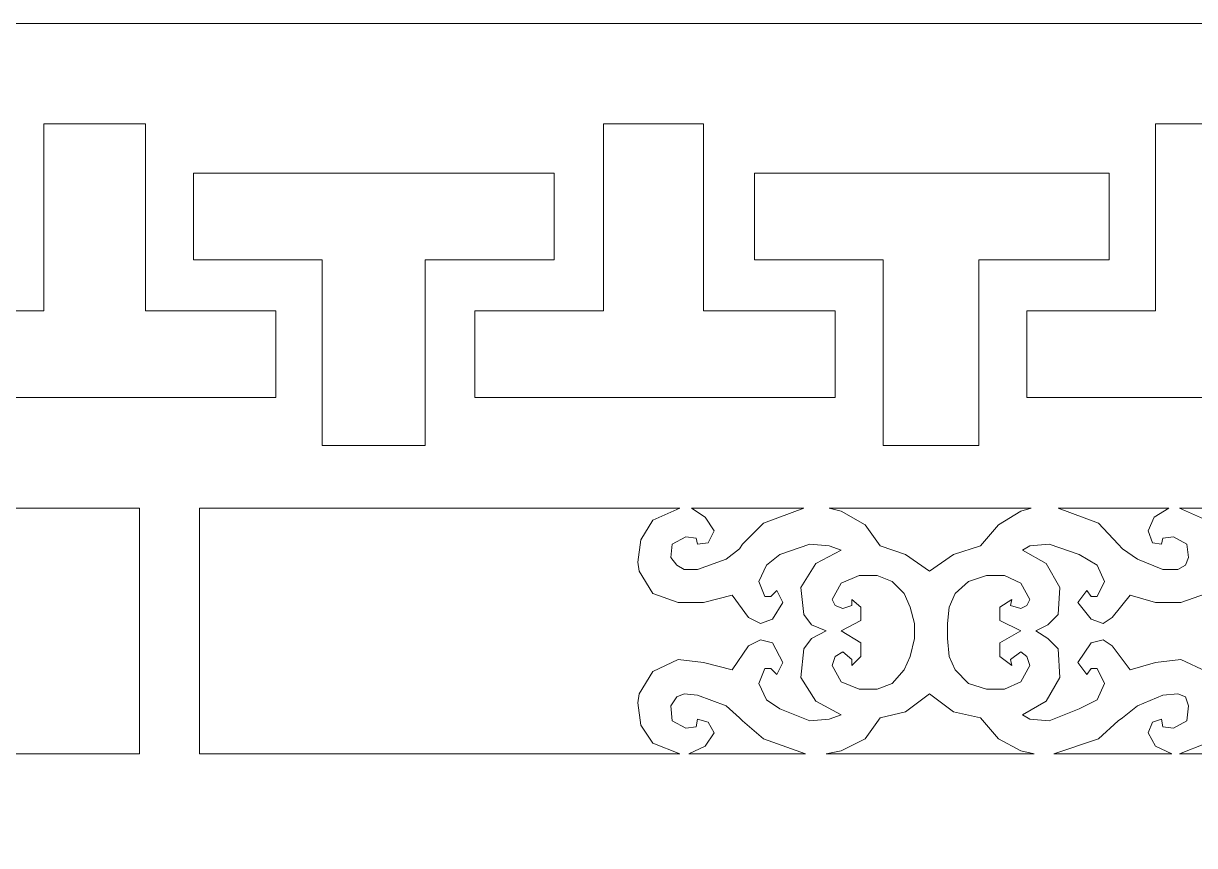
# Model space of a CAD drawing. Header units: centimetres. Extents: x -6.6 to 5.7, y -11.1 to 14.
# Drawn here: x -3.711 to 0.46, y -1.768 to 1.16 of the extents above; entities that cross this region are included whole.
import ezdxf

# ---------------------------------------------------------------- set-up
doc = ezdxf.new("R2010")
doc.units = ezdxf.units.CM
doc.header["$MEASUREMENT"] = 0

msp = doc.modelspace()

# ---------------------------------------------------------------- linework, layer by layer
at = {"color": 242, "lineweight": 9}
for points, knots in [([(-6.63835, 1.16011), (-6.63835, 1.16011), (5.6716, 1.16011), (5.6716, 1.16011), (5.6716, 1.16011), (5.6716, 1.16011), (5.6716, -11.1392), (5.6716, -11.1392), (5.6716, -11.1392), (5.6716, -11.1392), (-6.63835, -11.1392), (-6.63835, -11.1392), (-6.63835, -11.1392), (-6.63835, -11.1392), (-6.63835, 1.16011), (-6.63835, 1.16011)], [0, 0, 0, 0, 0.2, 0.2, 0.2, 0.2, 0.4, 0.4, 0.4, 0.4, 0.6, 0.6, 0.6, 0.6, 1, 1, 1, 1]), ([(-3.27577, 0.80305), (-3.27577, 0.80305), (-3.27577, 0.13695), (-3.27577, 0.13695), (-3.27577, 0.13695), (-3.27577, 0.13695), (-2.81215, 0.13695), (-2.81215, 0.13695), (-2.81215, 0.13695), (-2.81215, 0.13695), (-2.81215, -0.17216), (-2.81215, -0.17216), (-2.81215, -0.17216), (-2.81215, -0.17216), (-4.10177, -0.17216), (-4.10177, -0.17216), (-4.10177, -0.17216), (-4.10177, -0.17216), (-4.10177, 0.13695), (-4.10177, 0.13695), (-4.10177, 0.13695), (-4.10177, 0.13695), (-3.63814, 0.13695), (-3.63814, 0.13695), (-3.63814, 0.13695), (-3.63814, 0.13695), (-3.63814, 0.80305), (-3.63814, 0.80305), (-3.63814, 0.80305), (-3.63814, 0.80305), (-3.27577, 0.80305), (-3.27577, 0.80305)], [0, 0, 0, 0, 0.1111111, 0.1111111, 0.1111111, 0.1111111, 0.2222222, 0.2222222, 0.2222222, 0.2222222, 0.3333333, 0.3333333, 0.3333333, 0.3333333, 0.4444444, 0.4444444, 0.4444444, 0.4444444, 0.5555556, 0.5555556, 0.5555556, 0.5555556, 0.6666667, 0.6666667, 0.6666667, 0.6666667, 0.7777778, 0.7777778, 0.7777778, 0.7777778, 1, 1, 1, 1]), ([(-1.28803, 0.80305), (-1.28803, 0.80305), (-1.28803, 0.13695), (-1.28803, 0.13695), (-1.28803, 0.13695), (-1.28803, 0.13695), (-0.81909, 0.13695), (-0.81909, 0.13695), (-0.81909, 0.13695), (-0.81909, 0.13695), (-0.81909, -0.17216), (-0.81909, -0.17216), (-0.81909, -0.17216), (-0.81909, -0.17216), (-2.10335, -0.17216), (-2.10335, -0.17216), (-2.10335, -0.17216), (-2.10335, -0.17216), (-2.10335, 0.13695), (-2.10335, 0.13695), (-2.10335, 0.13695), (-2.10335, 0.13695), (-1.64512, 0.13695), (-1.64512, 0.13695), (-1.64512, 0.13695), (-1.64512, 0.13695), (-1.64512, 0.80305), (-1.64512, 0.80305), (-1.64512, 0.80305), (-1.64512, 0.80305), (-1.28803, 0.80305), (-1.28803, 0.80305)], [0, 0, 0, 0, 0.1111111, 0.1111111, 0.1111111, 0.1111111, 0.2222222, 0.2222222, 0.2222222, 0.2222222, 0.3333333, 0.3333333, 0.3333333, 0.3333333, 0.4444444, 0.4444444, 0.4444444, 0.4444444, 0.5555556, 0.5555556, 0.5555556, 0.5555556, 0.6666667, 0.6666667, 0.6666667, 0.6666667, 0.7777778, 0.7777778, 0.7777778, 0.7777778, 1, 1, 1, 1]), ([(0.68373, 0.80305), (0.68373, 0.80305), (0.68373, 0.13695), (0.68373, 0.13695), (0.68373, 0.13695), (0.68373, 0.13695), (1.14731, 0.13695), (1.14731, 0.13695), (1.14731, 0.13695), (1.14731, 0.13695), (1.14731, -0.17216), (1.14731, -0.17216), (1.14731, -0.17216), (1.14731, -0.17216), (-0.13702, -0.17216), (-0.13702, -0.17216), (-0.13702, -0.17216), (-0.13702, -0.17216), (-0.13702, 0.13695), (-0.13702, 0.13695), (-0.13702, 0.13695), (-0.13702, 0.13695), (0.32132, 0.13695), (0.32132, 0.13695), (0.32132, 0.13695), (0.32132, 0.13695), (0.32132, 0.80305), (0.32132, 0.80305), (0.32132, 0.80305), (0.32132, 0.80305), (0.68373, 0.80305), (0.68373, 0.80305)], [0, 0, 0, 0, 0.1111111, 0.1111111, 0.1111111, 0.1111111, 0.2222222, 0.2222222, 0.2222222, 0.2222222, 0.3333333, 0.3333333, 0.3333333, 0.3333333, 0.4444444, 0.4444444, 0.4444444, 0.4444444, 0.5555556, 0.5555556, 0.5555556, 0.5555556, 0.6666667, 0.6666667, 0.6666667, 0.6666667, 0.7777778, 0.7777778, 0.7777778, 0.7777778, 1, 1, 1, 1]), ([(-2.64693, -0.34265), (-2.64693, -0.34265), (-2.64693, 0.31813), (-2.64693, 0.31813), (-2.64693, 0.31813), (-2.64693, 0.31813), (-3.10523, 0.31813), (-3.10523, 0.31813), (-3.10523, 0.31813), (-3.10523, 0.31813), (-3.10523, 0.62726), (-3.10523, 0.62726), (-3.10523, 0.62726), (-3.10523, 0.62726), (-1.82095, 0.62726), (-1.82095, 0.62726), (-1.82095, 0.62726), (-1.82095, 0.62726), (-1.82095, 0.31813), (-1.82095, 0.31813), (-1.82095, 0.31813), (-1.82095, 0.31813), (-2.27929, 0.31813), (-2.27929, 0.31813), (-2.27929, 0.31813), (-2.27929, 0.31813), (-2.27929, -0.34265), (-2.27929, -0.34265), (-2.27929, -0.34265), (-2.27929, -0.34265), (-2.64693, -0.34265), (-2.64693, -0.34265)], [0, 0, 0, 0, 0.1111111, 0.1111111, 0.1111111, 0.1111111, 0.2222222, 0.2222222, 0.2222222, 0.2222222, 0.3333333, 0.3333333, 0.3333333, 0.3333333, 0.4444444, 0.4444444, 0.4444444, 0.4444444, 0.5555556, 0.5555556, 0.5555556, 0.5555556, 0.6666667, 0.6666667, 0.6666667, 0.6666667, 0.7777778, 0.7777778, 0.7777778, 0.7777778, 1, 1, 1, 1]), ([(-0.64856, -0.34265), (-0.64856, -0.34265), (-0.64856, 0.31813), (-0.64856, 0.31813), (-0.64856, 0.31813), (-0.64856, 0.31813), (-1.10688, 0.31813), (-1.10688, 0.31813), (-1.10688, 0.31813), (-1.10688, 0.31813), (-1.10688, 0.62726), (-1.10688, 0.62726), (-1.10688, 0.62726), (-1.10688, 0.62726), (0.15611, 0.62726), (0.15611, 0.62726), (0.15611, 0.62726), (0.15611, 0.62726), (0.15611, 0.31813), (0.15611, 0.31813), (0.15611, 0.31813), (0.15611, 0.31813), (-0.30754, 0.31813), (-0.30754, 0.31813), (-0.30754, 0.31813), (-0.30754, 0.31813), (-0.30754, -0.34265), (-0.30754, -0.34265), (-0.30754, -0.34265), (-0.30754, -0.34265), (-0.64856, -0.34265), (-0.64856, -0.34265)], [0, 0, 0, 0, 0.1111111, 0.1111111, 0.1111111, 0.1111111, 0.2222222, 0.2222222, 0.2222222, 0.2222222, 0.3333333, 0.3333333, 0.3333333, 0.3333333, 0.4444444, 0.4444444, 0.4444444, 0.4444444, 0.5555556, 0.5555556, 0.5555556, 0.5555556, 0.6666667, 0.6666667, 0.6666667, 0.6666667, 0.7777778, 0.7777778, 0.7777778, 0.7777778, 1, 1, 1, 1]), ([(-3.29708, -1.44048), (-3.29708, -1.44048), (-3.29708, -0.56649), (-3.29708, -0.56649), (-3.29708, -0.56649), (-3.29708, -0.56649), (-4.90647, -0.56649), (-4.90647, -0.56649), (-4.90647, -0.56649), (-4.90647, -0.56649), (-4.90647, -2.17585), (-4.90647, -2.17585), (-4.90647, -2.17585), (-4.90647, -2.17585), (-4.03781, -2.17585), (-4.03781, -2.17585), (-4.03781, -2.17585), (-4.03781, -2.17585), (-4.03781, -1.44048), (-4.03781, -1.44048), (-4.03781, -1.44048), (-4.03781, -1.44048), (-3.29708, -1.44048), (-3.29708, -1.44048)], [0, 0, 0, 0, 0.1428571, 0.1428571, 0.1428571, 0.1428571, 0.2857143, 0.2857143, 0.2857143, 0.2857143, 0.4285714, 0.4285714, 0.4285714, 0.4285714, 0.5714286, 0.5714286, 0.5714286, 0.5714286, 0.7142857, 0.7142857, 0.7142857, 0.7142857, 1, 1, 1, 1]), ([(-1.37326, -0.56649), (-1.37326, -0.56649), (-3.08391, -0.56649), (-3.08391, -0.56649), (-3.08391, -0.56649), (-3.08391, -0.56649), (-3.08391, -1.44048), (-3.08391, -1.44048), (-3.08391, -1.44048), (-3.08391, -1.44048), (-1.37326, -1.44048), (-1.37326, -1.44048), (-1.37326, -1.44048), (-1.37326, -1.44048), (-1.46926, -1.40312), (-1.46926, -1.40312), (-1.46926, -1.40312), (-1.46926, -1.40312), (-1.51184, -1.33917), (-1.51184, -1.33917), (-1.51184, -1.33917), (-1.51184, -1.33917), (-1.52254, -1.25927), (-1.52254, -1.25927), (-1.52254, -1.25927), (-1.52254, -1.25927), (-1.51722, -1.22729), (-1.51722, -1.22729), (-1.51722, -1.22729), (-1.51722, -1.22729), (-1.46926, -1.14731), (-1.46926, -1.14731), (-1.46926, -1.14731), (-1.46926, -1.14731), (-1.37864, -1.10471), (-1.37864, -1.10471), (-1.37864, -1.10471), (-1.37864, -1.10471), (-1.28803, -1.11541), (-1.28803, -1.11541), (-1.28803, -1.11541), (-1.28803, -1.11541), (-1.18679, -1.14204), (-1.18679, -1.14204), (-1.18679, -1.14204), (-1.18679, -1.14204), (-1.12819, -1.05674), (-1.12819, -1.05674), (-1.12819, -1.05674), (-1.12819, -1.05674), (-1.08552, -1.03543), (-1.08552, -1.03543), (-1.08552, -1.03543), (-1.08552, -1.03543), (-1.04293, -1.04611), (-1.04293, -1.04611), (-1.04293, -1.04611), (-1.04293, -1.04611), (-1.00563, -1.11541), (-1.00563, -1.11541), (-1.00563, -1.11541), (-1.00563, -1.11541), (-1.02694, -1.15801), (-1.02694, -1.15801), (-1.02694, -1.15801), (-1.02694, -1.15801), (-1.04822, -1.13671), (-1.04822, -1.13671), (-1.04822, -1.13671), (-1.04822, -1.13671), (-1.06954, -1.13671), (-1.06954, -1.13671), (-1.06954, -1.13671), (-1.06954, -1.13671), (-1.09087, -1.18997), (-1.09087, -1.18997), (-1.09087, -1.18997), (-1.09087, -1.18997), (-1.06424, -1.24857), (-1.06424, -1.24857), (-1.06424, -1.24857), (-1.06424, -1.24857), (-1.0163, -1.28057), (-1.0163, -1.28057), (-1.0163, -1.28057), (-1.0163, -1.28057), (-0.90973, -1.32319), (-0.90973, -1.32319), (-0.90973, -1.32319), (-0.90973, -1.32319), (-0.84039, -1.31787), (-0.84039, -1.31787), (-0.84039, -1.31787), (-0.84039, -1.31787), (-0.79781, -1.30191), (-0.79781, -1.30191), (-0.79781, -1.30191), (-0.79781, -1.30191), (-0.88839, -1.25391), (-0.88839, -1.25391), (-0.88839, -1.25391), (-0.88839, -1.25391), (-0.94165, -1.16863), (-0.94165, -1.16863), (-0.94165, -1.16863), (-0.94165, -1.16863), (-0.93101, -1.06741), (-0.93101, -1.06741), (-0.93101, -1.06741), (-0.93101, -1.06741), (-0.90436, -1.0301), (-0.90436, -1.0301), (-0.90436, -1.0301), (-0.90436, -1.0301), (-0.85107, -1.00343), (-0.85107, -1.00343), (-0.85107, -1.00343), (-0.85107, -1.00343), (-0.90436, -0.98215), (-0.90436, -0.98215), (-0.90436, -0.98215), (-0.90436, -0.98215), (-0.93101, -0.94486), (-0.93101, -0.94486), (-0.93101, -0.94486), (-0.93101, -0.94486), (-0.94165, -0.84895), (-0.94165, -0.84895), (-0.94165, -0.84895), (-0.94165, -0.84895), (-0.88839, -0.76368), (-0.88839, -0.76368), (-0.88839, -0.76368), (-0.88839, -0.76368), (-0.79781, -0.7157), (-0.79781, -0.7157), (-0.79781, -0.7157), (-0.79781, -0.7157), (-0.84039, -0.69973), (-0.84039, -0.69973), (-0.84039, -0.69973), (-0.84039, -0.69973), (-0.90973, -0.69438), (-0.90973, -0.69438), (-0.90973, -0.69438), (-0.90973, -0.69438), (-1.0163, -0.73168), (-1.0163, -0.73168), (-1.0163, -0.73168), (-1.0163, -0.73168), (-1.06424, -0.76897), (-1.06424, -0.76897), (-1.06424, -0.76897), (-1.06424, -0.76897), (-1.09087, -0.82762), (-1.09087, -0.82762), (-1.09087, -0.82762), (-1.09087, -0.82762), (-1.06954, -0.88091), (-1.06954, -0.88091), (-1.06954, -0.88091), (-1.06954, -0.88091), (-1.04822, -0.88091), (-1.04822, -0.88091), (-1.04822, -0.88091), (-1.04822, -0.88091), (-1.02694, -0.85961), (-1.02694, -0.85961), (-1.02694, -0.85961), (-1.02694, -0.85961), (-1.00563, -0.90224), (-1.00563, -0.90224), (-1.00563, -0.90224), (-1.00563, -0.90224), (-1.04293, -0.96082), (-1.04293, -0.96082), (-1.04293, -0.96082), (-1.04293, -0.96082), (-1.08552, -0.97684), (-1.08552, -0.97684), (-1.08552, -0.97684), (-1.08552, -0.97684), (-1.12819, -0.95548), (-1.12819, -0.95548), (-1.12819, -0.95548), (-1.12819, -0.95548), (-1.18679, -0.87558), (-1.18679, -0.87558), (-1.18679, -0.87558), (-1.18679, -0.87558), (-1.28803, -0.90224), (-1.28803, -0.90224), (-1.28803, -0.90224), (-1.28803, -0.90224), (-1.37864, -0.90224), (-1.37864, -0.90224), (-1.37864, -0.90224), (-1.37864, -0.90224), (-1.46926, -0.87023), (-1.46926, -0.87023), (-1.46926, -0.87023), (-1.46926, -0.87023), (-1.51722, -0.7903), (-1.51722, -0.7903), (-1.51722, -0.7903), (-1.51722, -0.7903), (-1.52254, -0.75835), (-1.52254, -0.75835), (-1.52254, -0.75835), (-1.52254, -0.75835), (-1.51184, -0.67838), (-1.51184, -0.67838), (-1.51184, -0.67838), (-1.51184, -0.67838), (-1.46926, -0.60915), (-1.46926, -0.60915), (-1.46926, -0.60915), (-1.46926, -0.60915), (-1.37326, -0.56649), (-1.37326, -0.56649)], [0, 0, 0, 0, 0.0178571, 0.0178571, 0.0178571, 0.0178571, 0.0357143, 0.0357143, 0.0357143, 0.0357143, 0.0535714, 0.0535714, 0.0535714, 0.0535714, 0.0714286, 0.0714286, 0.0714286, 0.0714286, 0.0892857, 0.0892857, 0.0892857, 0.0892857, 0.1071429, 0.1071429, 0.1071429, 0.1071429, 0.125, 0.125, 0.125, 0.125, 0.1428571, 0.1428571, 0.1428571, 0.1428571, 0.1607143, 0.1607143, 0.1607143, 0.1607143, 0.1785714, 0.1785714, 0.1785714, 0.1785714, 0.1964286, 0.1964286, 0.1964286, 0.1964286, 0.2142857, 0.2142857, 0.2142857, 0.2142857, 0.2321429, 0.2321429, 0.2321429, 0.2321429, 0.25, 0.25, 0.25, 0.25, 0.2678571, 0.2678571, 0.2678571, 0.2678571, 0.2857143, 0.2857143, 0.2857143, 0.2857143, 0.3035714, 0.3035714, 0.3035714, 0.3035714, 0.3214286, 0.3214286, 0.3214286, 0.3214286, 0.3392857, 0.3392857, 0.3392857, 0.3392857, 0.3571429, 0.3571429, 0.3571429, 0.3571429, 0.375, 0.375, 0.375, 0.375, 0.3928571, 0.3928571, 0.3928571, 0.3928571, 0.4107143, 0.4107143, 0.4107143, 0.4107143, 0.4285714, 0.4285714, 0.4285714, 0.4285714, 0.4464286, 0.4464286, 0.4464286, 0.4464286, 0.4642857, 0.4642857, 0.4642857, 0.4642857, 0.4821429, 0.4821429, 0.4821429, 0.4821429, 0.5, 0.5, 0.5, 0.5, 0.5178571, 0.5178571, 0.5178571, 0.5178571, 0.5357143, 0.5357143, 0.5357143, 0.5357143, 0.5535714, 0.5535714, 0.5535714, 0.5535714, 0.5714286, 0.5714286, 0.5714286, 0.5714286, 0.5892857, 0.5892857, 0.5892857, 0.5892857, 0.6071429, 0.6071429, 0.6071429, 0.6071429, 0.625, 0.625, 0.625, 0.625, 0.6428571, 0.6428571, 0.6428571, 0.6428571, 0.6607143, 0.6607143, 0.6607143, 0.6607143, 0.6785714, 0.6785714, 0.6785714, 0.6785714, 0.6964286, 0.6964286, 0.6964286, 0.6964286, 0.7142857, 0.7142857, 0.7142857, 0.7142857, 0.7321429, 0.7321429, 0.7321429, 0.7321429, 0.75, 0.75, 0.75, 0.75, 0.7678571, 0.7678571, 0.7678571, 0.7678571, 0.7857143, 0.7857143, 0.7857143, 0.7857143, 0.8035714, 0.8035714, 0.8035714, 0.8035714, 0.8214286, 0.8214286, 0.8214286, 0.8214286, 0.8392857, 0.8392857, 0.8392857, 0.8392857, 0.8571429, 0.8571429, 0.8571429, 0.8571429, 0.875, 0.875, 0.875, 0.875, 0.8928571, 0.8928571, 0.8928571, 0.8928571, 0.9107143, 0.9107143, 0.9107143, 0.9107143, 0.9285714, 0.9285714, 0.9285714, 0.9285714, 0.9464286, 0.9464286, 0.9464286, 0.9464286, 0.9642857, 0.9642857, 0.9642857, 0.9642857, 1, 1, 1, 1]), ([(-0.93101, -0.56649), (-0.93101, -0.56649), (-1.07491, -0.61982), (-1.07491, -0.61982), (-1.07491, -0.61982), (-1.07491, -0.61982), (-1.14955, -0.69438), (-1.14955, -0.69438), (-1.14955, -0.69438), (-1.14955, -0.69438), (-1.16015, -0.71038), (-1.16015, -0.71038), (-1.16015, -0.71038), (-1.16015, -0.71038), (-1.20812, -0.7477), (-1.20812, -0.7477), (-1.20812, -0.7477), (-1.20812, -0.7477), (-1.30938, -0.78493), (-1.30938, -0.78493), (-1.30938, -0.78493), (-1.30938, -0.78493), (-1.35735, -0.78493), (-1.35735, -0.78493), (-1.35735, -0.78493), (-1.35735, -0.78493), (-1.38393, -0.76897), (-1.38393, -0.76897), (-1.38393, -0.76897), (-1.38393, -0.76897), (-1.40529, -0.74233), (-1.40529, -0.74233), (-1.40529, -0.74233), (-1.40529, -0.74233), (-1.39994, -0.69438), (-1.39994, -0.69438), (-1.39994, -0.69438), (-1.39994, -0.69438), (-1.35197, -0.66776), (-1.35197, -0.66776), (-1.35197, -0.66776), (-1.35197, -0.66776), (-1.31468, -0.67308), (-1.31468, -0.67308), (-1.31468, -0.67308), (-1.31468, -0.67308), (-1.30938, -0.69438), (-1.30938, -0.69438), (-1.30938, -0.69438), (-1.30938, -0.69438), (-1.27207, -0.68904), (-1.27207, -0.68904), (-1.27207, -0.68904), (-1.27207, -0.68904), (-1.25077, -0.64639), (-1.25077, -0.64639), (-1.25077, -0.64639), (-1.25077, -0.64639), (-1.28273, -0.59847), (-1.28273, -0.59847), (-1.28273, -0.59847), (-1.28273, -0.59847), (-1.33068, -0.56649), (-1.33068, -0.56649), (-1.33068, -0.56649), (-1.33068, -0.56649), (-0.93101, -0.56649), (-0.93101, -0.56649)], [0, 0, 0, 0, 0.0555556, 0.0555556, 0.0555556, 0.0555556, 0.1111111, 0.1111111, 0.1111111, 0.1111111, 0.1666667, 0.1666667, 0.1666667, 0.1666667, 0.2222222, 0.2222222, 0.2222222, 0.2222222, 0.2777778, 0.2777778, 0.2777778, 0.2777778, 0.3333333, 0.3333333, 0.3333333, 0.3333333, 0.3888889, 0.3888889, 0.3888889, 0.3888889, 0.4444444, 0.4444444, 0.4444444, 0.4444444, 0.5, 0.5, 0.5, 0.5, 0.5555556, 0.5555556, 0.5555556, 0.5555556, 0.6111111, 0.6111111, 0.6111111, 0.6111111, 0.6666667, 0.6666667, 0.6666667, 0.6666667, 0.7222222, 0.7222222, 0.7222222, 0.7222222, 0.7777778, 0.7777778, 0.7777778, 0.7777778, 0.8333333, 0.8333333, 0.8333333, 0.8333333, 0.8888889, 0.8888889, 0.8888889, 0.8888889, 1, 1, 1, 1]), ([(-1.33068, -0.56649), (-1.33068, -0.56649), (-0.93101, -0.56649), (-0.93101, -0.56649), (-0.93101, -0.56649), (-0.93101, -0.56649), (-1.33068, -0.56649), (-1.33068, -0.56649)], [0, 0, 0, 0, 0.3333333, 0.3333333, 0.3333333, 0.3333333, 1, 1, 1, 1]), ([(-0.12103, -0.56649), (-0.12103, -0.56649), (-0.15828, -0.57715), (-0.15828, -0.57715), (-0.15828, -0.57715), (-0.15828, -0.57715), (-0.23824, -0.62506), (-0.23824, -0.62506), (-0.23824, -0.62506), (-0.23824, -0.62506), (-0.30219, -0.69973), (-0.30219, -0.69973), (-0.30219, -0.69973), (-0.30219, -0.69973), (-0.39814, -0.73168), (-0.39814, -0.73168), (-0.39814, -0.73168), (-0.39814, -0.73168), (-0.48338, -0.7903), (-0.48338, -0.7903), (-0.48338, -0.7903), (-0.48338, -0.7903), (-0.56862, -0.73168), (-0.56862, -0.73168), (-0.56862, -0.73168), (-0.56862, -0.73168), (-0.65921, -0.69973), (-0.65921, -0.69973), (-0.65921, -0.69973), (-0.65921, -0.69973), (-0.71253, -0.62506), (-0.71253, -0.62506), (-0.71253, -0.62506), (-0.71253, -0.62506), (-0.79781, -0.57715), (-0.79781, -0.57715), (-0.79781, -0.57715), (-0.79781, -0.57715), (-0.84039, -0.56649), (-0.84039, -0.56649), (-0.84039, -0.56649), (-0.84039, -0.56649), (-0.12103, -0.56649), (-0.12103, -0.56649)], [0, 0, 0, 0, 0.0833333, 0.0833333, 0.0833333, 0.0833333, 0.1666667, 0.1666667, 0.1666667, 0.1666667, 0.25, 0.25, 0.25, 0.25, 0.3333333, 0.3333333, 0.3333333, 0.3333333, 0.4166667, 0.4166667, 0.4166667, 0.4166667, 0.5, 0.5, 0.5, 0.5, 0.5833333, 0.5833333, 0.5833333, 0.5833333, 0.6666667, 0.6666667, 0.6666667, 0.6666667, 0.75, 0.75, 0.75, 0.75, 0.8333333, 0.8333333, 0.8333333, 0.8333333, 1, 1, 1, 1]), ([(-0.84039, -0.56649), (-0.84039, -0.56649), (-0.12103, -0.56649), (-0.12103, -0.56649), (-0.12103, -0.56649), (-0.12103, -0.56649), (-0.84039, -0.56649), (-0.84039, -0.56649)], [0, 0, 0, 0, 0.3333333, 0.3333333, 0.3333333, 0.3333333, 1, 1, 1, 1]), ([(0.40658, -0.56649), (0.40658, -0.56649), (2.1225, -0.56649), (2.1225, -0.56649), (2.1225, -0.56649), (2.1225, -0.56649), (2.1225, -1.44048), (2.1225, -1.44048), (2.1225, -1.44048), (2.1225, -1.44048), (0.40658, -1.44048), (0.40658, -1.44048), (0.40658, -1.44048), (0.40658, -1.44048), (0.50245, -1.40312), (0.50245, -1.40312), (0.50245, -1.40312), (0.50245, -1.40312), (0.56111, -1.33917), (0.56111, -1.33917), (0.56111, -1.33917), (0.56111, -1.33917), (0.56643, -1.25927), (0.56643, -1.25927), (0.56643, -1.25927), (0.56643, -1.25927), (0.56111, -1.22729), (0.56111, -1.22729), (0.56111, -1.22729), (0.56111, -1.22729), (0.50245, -1.14731), (0.50245, -1.14731), (0.50245, -1.14731), (0.50245, -1.14731), (0.41187, -1.10471), (0.41187, -1.10471), (0.41187, -1.10471), (0.41187, -1.10471), (0.32132, -1.11541), (0.32132, -1.11541), (0.32132, -1.11541), (0.32132, -1.11541), (0.23069, -1.14204), (0.23069, -1.14204), (0.23069, -1.14204), (0.23069, -1.14204), (0.16676, -1.05674), (0.16676, -1.05674), (0.16676, -1.05674), (0.16676, -1.05674), (0.13475, -1.03543), (0.13475, -1.03543), (0.13475, -1.03543), (0.13475, -1.03543), (0.09213, -1.04611), (0.09213, -1.04611), (0.09213, -1.04611), (0.09213, -1.04611), (0.04422, -1.11541), (0.04422, -1.11541), (0.04422, -1.11541), (0.04422, -1.11541), (0.07614, -1.15801), (0.07614, -1.15801), (0.07614, -1.15801), (0.07614, -1.15801), (0.09213, -1.13671), (0.09213, -1.13671), (0.09213, -1.13671), (0.09213, -1.13671), (0.11343, -1.13671), (0.11343, -1.13671), (0.11343, -1.13671), (0.11343, -1.13671), (0.14013, -1.18997), (0.14013, -1.18997), (0.14013, -1.18997), (0.14013, -1.18997), (0.11343, -1.24857), (0.11343, -1.24857), (0.11343, -1.24857), (0.11343, -1.24857), (0.04952, -1.28057), (0.04952, -1.28057), (0.04952, -1.28057), (0.04952, -1.28057), (-0.05705, -1.32319), (-0.05705, -1.32319), (-0.05705, -1.32319), (-0.05705, -1.32319), (-0.12632, -1.31787), (-0.12632, -1.31787), (-0.12632, -1.31787), (-0.12632, -1.31787), (-0.15301, -1.30191), (-0.15301, -1.30191), (-0.15301, -1.30191), (-0.15301, -1.30191), (-0.0677, -1.25391), (-0.0677, -1.25391), (-0.0677, -1.25391), (-0.0677, -1.25391), (-0.01978, -1.16863), (-0.01978, -1.16863), (-0.01978, -1.16863), (-0.01978, -1.16863), (-0.0251, -1.06741), (-0.0251, -1.06741), (-0.0251, -1.06741), (-0.0251, -1.06741), (-0.06243, -1.0301), (-0.06243, -1.0301), (-0.06243, -1.0301), (-0.06243, -1.0301), (-0.10504, -1.00343), (-0.10504, -1.00343), (-0.10504, -1.00343), (-0.10504, -1.00343), (-0.06243, -0.98215), (-0.06243, -0.98215), (-0.06243, -0.98215), (-0.06243, -0.98215), (-0.0251, -0.94486), (-0.0251, -0.94486), (-0.0251, -0.94486), (-0.0251, -0.94486), (-0.01978, -0.84895), (-0.01978, -0.84895), (-0.01978, -0.84895), (-0.01978, -0.84895), (-0.0677, -0.76368), (-0.0677, -0.76368), (-0.0677, -0.76368), (-0.0677, -0.76368), (-0.15301, -0.7157), (-0.15301, -0.7157), (-0.15301, -0.7157), (-0.15301, -0.7157), (-0.12632, -0.69973), (-0.12632, -0.69973), (-0.12632, -0.69973), (-0.12632, -0.69973), (-0.05705, -0.69438), (-0.05705, -0.69438), (-0.05705, -0.69438), (-0.05705, -0.69438), (0.04952, -0.73168), (0.04952, -0.73168), (0.04952, -0.73168), (0.04952, -0.73168), (0.11343, -0.76897), (0.11343, -0.76897), (0.11343, -0.76897), (0.11343, -0.76897), (0.14013, -0.82762), (0.14013, -0.82762), (0.14013, -0.82762), (0.14013, -0.82762), (0.11343, -0.88091), (0.11343, -0.88091), (0.11343, -0.88091), (0.11343, -0.88091), (0.09213, -0.88091), (0.09213, -0.88091), (0.09213, -0.88091), (0.09213, -0.88091), (0.07614, -0.85961), (0.07614, -0.85961), (0.07614, -0.85961), (0.07614, -0.85961), (0.04422, -0.90224), (0.04422, -0.90224), (0.04422, -0.90224), (0.04422, -0.90224), (0.09213, -0.96082), (0.09213, -0.96082), (0.09213, -0.96082), (0.09213, -0.96082), (0.13475, -0.97684), (0.13475, -0.97684), (0.13475, -0.97684), (0.13475, -0.97684), (0.16676, -0.95548), (0.16676, -0.95548), (0.16676, -0.95548), (0.16676, -0.95548), (0.23069, -0.87558), (0.23069, -0.87558), (0.23069, -0.87558), (0.23069, -0.87558), (0.32132, -0.90224), (0.32132, -0.90224), (0.32132, -0.90224), (0.32132, -0.90224), (0.41187, -0.90224), (0.41187, -0.90224), (0.41187, -0.90224), (0.41187, -0.90224), (0.50245, -0.87023), (0.50245, -0.87023), (0.50245, -0.87023), (0.50245, -0.87023), (0.56111, -0.78493), (0.56111, -0.78493), (0.56111, -0.78493), (0.56111, -0.78493), (0.56643, -0.75835), (0.56643, -0.75835), (0.56643, -0.75835), (0.56643, -0.75835), (0.56111, -0.67838), (0.56111, -0.67838), (0.56111, -0.67838), (0.56111, -0.67838), (0.50245, -0.60915), (0.50245, -0.60915), (0.50245, -0.60915), (0.50245, -0.60915), (0.40658, -0.56649), (0.40658, -0.56649)], [0, 0, 0, 0, 0.0178571, 0.0178571, 0.0178571, 0.0178571, 0.0357143, 0.0357143, 0.0357143, 0.0357143, 0.0535714, 0.0535714, 0.0535714, 0.0535714, 0.0714286, 0.0714286, 0.0714286, 0.0714286, 0.0892857, 0.0892857, 0.0892857, 0.0892857, 0.1071429, 0.1071429, 0.1071429, 0.1071429, 0.125, 0.125, 0.125, 0.125, 0.1428571, 0.1428571, 0.1428571, 0.1428571, 0.1607143, 0.1607143, 0.1607143, 0.1607143, 0.1785714, 0.1785714, 0.1785714, 0.1785714, 0.1964286, 0.1964286, 0.1964286, 0.1964286, 0.2142857, 0.2142857, 0.2142857, 0.2142857, 0.2321429, 0.2321429, 0.2321429, 0.2321429, 0.25, 0.25, 0.25, 0.25, 0.2678571, 0.2678571, 0.2678571, 0.2678571, 0.2857143, 0.2857143, 0.2857143, 0.2857143, 0.3035714, 0.3035714, 0.3035714, 0.3035714, 0.3214286, 0.3214286, 0.3214286, 0.3214286, 0.3392857, 0.3392857, 0.3392857, 0.3392857, 0.3571429, 0.3571429, 0.3571429, 0.3571429, 0.375, 0.375, 0.375, 0.375, 0.3928571, 0.3928571, 0.3928571, 0.3928571, 0.4107143, 0.4107143, 0.4107143, 0.4107143, 0.4285714, 0.4285714, 0.4285714, 0.4285714, 0.4464286, 0.4464286, 0.4464286, 0.4464286, 0.4642857, 0.4642857, 0.4642857, 0.4642857, 0.4821429, 0.4821429, 0.4821429, 0.4821429, 0.5, 0.5, 0.5, 0.5, 0.5178571, 0.5178571, 0.5178571, 0.5178571, 0.5357143, 0.5357143, 0.5357143, 0.5357143, 0.5535714, 0.5535714, 0.5535714, 0.5535714, 0.5714286, 0.5714286, 0.5714286, 0.5714286, 0.5892857, 0.5892857, 0.5892857, 0.5892857, 0.6071429, 0.6071429, 0.6071429, 0.6071429, 0.625, 0.625, 0.625, 0.625, 0.6428571, 0.6428571, 0.6428571, 0.6428571, 0.6607143, 0.6607143, 0.6607143, 0.6607143, 0.6785714, 0.6785714, 0.6785714, 0.6785714, 0.6964286, 0.6964286, 0.6964286, 0.6964286, 0.7142857, 0.7142857, 0.7142857, 0.7142857, 0.7321429, 0.7321429, 0.7321429, 0.7321429, 0.75, 0.75, 0.75, 0.75, 0.7678571, 0.7678571, 0.7678571, 0.7678571, 0.7857143, 0.7857143, 0.7857143, 0.7857143, 0.8035714, 0.8035714, 0.8035714, 0.8035714, 0.8214286, 0.8214286, 0.8214286, 0.8214286, 0.8392857, 0.8392857, 0.8392857, 0.8392857, 0.8571429, 0.8571429, 0.8571429, 0.8571429, 0.875, 0.875, 0.875, 0.875, 0.8928571, 0.8928571, 0.8928571, 0.8928571, 0.9107143, 0.9107143, 0.9107143, 0.9107143, 0.9285714, 0.9285714, 0.9285714, 0.9285714, 0.9464286, 0.9464286, 0.9464286, 0.9464286, 0.9642857, 0.9642857, 0.9642857, 0.9642857, 1, 1, 1, 1]), ([(0.36927, -0.56649), (0.36927, -0.56649), (0.31597, -0.59847), (0.31597, -0.59847), (0.31597, -0.59847), (0.31597, -0.59847), (0.29467, -0.64639), (0.29467, -0.64639), (0.29467, -0.64639), (0.29467, -0.64639), (0.31063, -0.68904), (0.31063, -0.68904), (0.31063, -0.68904), (0.31063, -0.68904), (0.34265, -0.69438), (0.34265, -0.69438), (0.34265, -0.69438), (0.34265, -0.69438), (0.34793, -0.67308), (0.34793, -0.67308), (0.34793, -0.67308), (0.34793, -0.67308), (0.38522, -0.66776), (0.38522, -0.66776), (0.38522, -0.66776), (0.38522, -0.66776), (0.43322, -0.69438), (0.43322, -0.69438), (0.43322, -0.69438), (0.43322, -0.69438), (0.43853, -0.74233), (0.43853, -0.74233), (0.43853, -0.74233), (0.43853, -0.74233), (0.42789, -0.76897), (0.42789, -0.76897), (0.42789, -0.76897), (0.42789, -0.76897), (0.40126, -0.78493), (0.40126, -0.78493), (0.40126, -0.78493), (0.40126, -0.78493), (0.34793, -0.78493), (0.34793, -0.78493), (0.34793, -0.78493), (0.34793, -0.78493), (0.25736, -0.7477), (0.25736, -0.7477), (0.25736, -0.7477), (0.25736, -0.7477), (0.20404, -0.71038), (0.20404, -0.71038), (0.20404, -0.71038), (0.20404, -0.71038), (0.18808, -0.69438), (0.18808, -0.69438), (0.18808, -0.69438), (0.18808, -0.69438), (0.11882, -0.61982), (0.11882, -0.61982), (0.11882, -0.61982), (0.11882, -0.61982), (-0.0251, -0.56649), (-0.0251, -0.56649), (-0.0251, -0.56649), (-0.0251, -0.56649), (0.36927, -0.56649), (0.36927, -0.56649)], [0, 0, 0, 0, 0.0555556, 0.0555556, 0.0555556, 0.0555556, 0.1111111, 0.1111111, 0.1111111, 0.1111111, 0.1666667, 0.1666667, 0.1666667, 0.1666667, 0.2222222, 0.2222222, 0.2222222, 0.2222222, 0.2777778, 0.2777778, 0.2777778, 0.2777778, 0.3333333, 0.3333333, 0.3333333, 0.3333333, 0.3888889, 0.3888889, 0.3888889, 0.3888889, 0.4444444, 0.4444444, 0.4444444, 0.4444444, 0.5, 0.5, 0.5, 0.5, 0.5555556, 0.5555556, 0.5555556, 0.5555556, 0.6111111, 0.6111111, 0.6111111, 0.6111111, 0.6666667, 0.6666667, 0.6666667, 0.6666667, 0.7222222, 0.7222222, 0.7222222, 0.7222222, 0.7777778, 0.7777778, 0.7777778, 0.7777778, 0.8333333, 0.8333333, 0.8333333, 0.8333333, 0.8888889, 0.8888889, 0.8888889, 0.8888889, 1, 1, 1, 1]), ([(-0.0251, -0.56649), (-0.0251, -0.56649), (0.36927, -0.56649), (0.36927, -0.56649), (0.36927, -0.56649), (0.36927, -0.56649), (-0.0251, -0.56649), (-0.0251, -0.56649)], [0, 0, 0, 0, 0.3333333, 0.3333333, 0.3333333, 0.3333333, 1, 1, 1, 1]), ([(-0.53668, -1.00343), (-0.53668, -1.00343), (-0.53668, -1.00881), (-0.53668, -1.00881), (-0.53668, -1.00881), (-0.53668, -1.00881), (-0.53668, -1.02477), (-0.53668, -1.02477), (-0.53668, -1.02477), (-0.53668, -1.02477), (-0.53668, -1.0301), (-0.53668, -1.0301), (-0.53668, -1.0301), (-0.53668, -1.0301), (-0.55266, -1.09404), (-0.55266, -1.09404), (-0.55266, -1.09404), (-0.55266, -1.09404), (-0.57401, -1.14204), (-0.57401, -1.14204), (-0.57401, -1.14204), (-0.57401, -1.14204), (-0.61659, -1.18997), (-0.61659, -1.18997), (-0.61659, -1.18997), (-0.61659, -1.18997), (-0.66991, -1.21125), (-0.66991, -1.21125), (-0.66991, -1.21125), (-0.66991, -1.21125), (-0.73388, -1.21125), (-0.73388, -1.21125), (-0.73388, -1.21125), (-0.73388, -1.21125), (-0.79781, -1.18467), (-0.79781, -1.18467), (-0.79781, -1.18467), (-0.79781, -1.18467), (-0.8298, -1.12599), (-0.8298, -1.12599), (-0.8298, -1.12599), (-0.8298, -1.12599), (-0.81909, -1.09404), (-0.81909, -1.09404), (-0.81909, -1.09404), (-0.81909, -1.09404), (-0.7925, -1.07809), (-0.7925, -1.07809), (-0.7925, -1.07809), (-0.7925, -1.07809), (-0.7605, -1.10471), (-0.7605, -1.10471), (-0.7605, -1.10471), (-0.7605, -1.10471), (-0.7605, -1.12599), (-0.7605, -1.12599), (-0.7605, -1.12599), (-0.7605, -1.12599), (-0.72848, -1.09404), (-0.72848, -1.09404), (-0.72848, -1.09404), (-0.72848, -1.09404), (-0.72848, -1.04611), (-0.72848, -1.04611), (-0.72848, -1.04611), (-0.72848, -1.04611), (-0.79781, -1.00343), (-0.79781, -1.00343), (-0.79781, -1.00343), (-0.79781, -1.00343), (-0.72848, -0.96616), (-0.72848, -0.96616), (-0.72848, -0.96616), (-0.72848, -0.96616), (-0.72848, -0.91821), (-0.72848, -0.91821), (-0.72848, -0.91821), (-0.72848, -0.91821), (-0.7605, -0.89158), (-0.7605, -0.89158), (-0.7605, -0.89158), (-0.7605, -0.89158), (-0.7605, -0.91287), (-0.7605, -0.91287), (-0.7605, -0.91287), (-0.7605, -0.91287), (-0.7925, -0.9235), (-0.7925, -0.9235), (-0.7925, -0.9235), (-0.7925, -0.9235), (-0.81909, -0.91287), (-0.81909, -0.91287), (-0.81909, -0.91287), (-0.81909, -0.91287), (-0.8298, -0.89158), (-0.8298, -0.89158), (-0.8298, -0.89158), (-0.8298, -0.89158), (-0.79781, -0.83292), (-0.79781, -0.83292), (-0.79781, -0.83292), (-0.79781, -0.83292), (-0.73388, -0.80626), (-0.73388, -0.80626), (-0.73388, -0.80626), (-0.73388, -0.80626), (-0.66991, -0.80626), (-0.66991, -0.80626), (-0.66991, -0.80626), (-0.66991, -0.80626), (-0.61659, -0.82762), (-0.61659, -0.82762), (-0.61659, -0.82762), (-0.61659, -0.82762), (-0.57401, -0.87023), (-0.57401, -0.87023), (-0.57401, -0.87023), (-0.57401, -0.87023), (-0.55266, -0.91821), (-0.55266, -0.91821), (-0.55266, -0.91821), (-0.55266, -0.91821), (-0.53668, -0.97684), (-0.53668, -0.97684), (-0.53668, -0.97684), (-0.53668, -0.97684), (-0.53668, -0.98748), (-0.53668, -0.98748), (-0.53668, -0.98748), (-0.53668, -0.98748), (-0.53668, -1.00343), (-0.53668, -1.00343)], [0, 0, 0, 0, 0.0294118, 0.0294118, 0.0294118, 0.0294118, 0.0588235, 0.0588235, 0.0588235, 0.0588235, 0.0882353, 0.0882353, 0.0882353, 0.0882353, 0.1176471, 0.1176471, 0.1176471, 0.1176471, 0.1470588, 0.1470588, 0.1470588, 0.1470588, 0.1764706, 0.1764706, 0.1764706, 0.1764706, 0.2058824, 0.2058824, 0.2058824, 0.2058824, 0.2352941, 0.2352941, 0.2352941, 0.2352941, 0.2647059, 0.2647059, 0.2647059, 0.2647059, 0.2941176, 0.2941176, 0.2941176, 0.2941176, 0.3235294, 0.3235294, 0.3235294, 0.3235294, 0.3529412, 0.3529412, 0.3529412, 0.3529412, 0.3823529, 0.3823529, 0.3823529, 0.3823529, 0.4117647, 0.4117647, 0.4117647, 0.4117647, 0.4411765, 0.4411765, 0.4411765, 0.4411765, 0.4705882, 0.4705882, 0.4705882, 0.4705882, 0.5, 0.5, 0.5, 0.5, 0.5294118, 0.5294118, 0.5294118, 0.5294118, 0.5588235, 0.5588235, 0.5588235, 0.5588235, 0.5882353, 0.5882353, 0.5882353, 0.5882353, 0.6176471, 0.6176471, 0.6176471, 0.6176471, 0.6470588, 0.6470588, 0.6470588, 0.6470588, 0.6764706, 0.6764706, 0.6764706, 0.6764706, 0.7058824, 0.7058824, 0.7058824, 0.7058824, 0.7352941, 0.7352941, 0.7352941, 0.7352941, 0.7647059, 0.7647059, 0.7647059, 0.7647059, 0.7941176, 0.7941176, 0.7941176, 0.7941176, 0.8235294, 0.8235294, 0.8235294, 0.8235294, 0.8529412, 0.8529412, 0.8529412, 0.8529412, 0.8823529, 0.8823529, 0.8823529, 0.8823529, 0.9117647, 0.9117647, 0.9117647, 0.9117647, 0.9411765, 0.9411765, 0.9411765, 0.9411765, 1, 1, 1, 1]), ([(-0.41941, -0.98748), (-0.41941, -0.98748), (-0.41941, -0.97684), (-0.41941, -0.97684), (-0.41941, -0.97684), (-0.41941, -0.97684), (-0.4141, -0.91821), (-0.4141, -0.91821), (-0.4141, -0.91821), (-0.4141, -0.91821), (-0.39281, -0.87023), (-0.39281, -0.87023), (-0.39281, -0.87023), (-0.39281, -0.87023), (-0.34486, -0.82762), (-0.34486, -0.82762), (-0.34486, -0.82762), (-0.34486, -0.82762), (-0.28086, -0.80626), (-0.28086, -0.80626), (-0.28086, -0.80626), (-0.28086, -0.80626), (-0.21691, -0.80626), (-0.21691, -0.80626), (-0.21691, -0.80626), (-0.21691, -0.80626), (-0.15828, -0.83292), (-0.15828, -0.83292), (-0.15828, -0.83292), (-0.15828, -0.83292), (-0.12632, -0.89158), (-0.12632, -0.89158), (-0.12632, -0.89158), (-0.12632, -0.89158), (-0.13702, -0.91287), (-0.13702, -0.91287), (-0.13702, -0.91287), (-0.13702, -0.91287), (-0.15828, -0.9235), (-0.15828, -0.9235), (-0.15828, -0.9235), (-0.15828, -0.9235), (-0.1956, -0.91287), (-0.1956, -0.91287), (-0.1956, -0.91287), (-0.1956, -0.91287), (-0.19028, -0.89158), (-0.19028, -0.89158), (-0.19028, -0.89158), (-0.19028, -0.89158), (-0.23293, -0.91821), (-0.23293, -0.91821), (-0.23293, -0.91821), (-0.23293, -0.91821), (-0.23293, -0.96616), (-0.23293, -0.96616), (-0.23293, -0.96616), (-0.23293, -0.96616), (-0.15828, -1.00343), (-0.15828, -1.00343), (-0.15828, -1.00343), (-0.15828, -1.00343), (-0.23293, -1.04611), (-0.23293, -1.04611), (-0.23293, -1.04611), (-0.23293, -1.04611), (-0.23293, -1.09404), (-0.23293, -1.09404), (-0.23293, -1.09404), (-0.23293, -1.09404), (-0.19028, -1.12599), (-0.19028, -1.12599), (-0.19028, -1.12599), (-0.19028, -1.12599), (-0.1956, -1.10471), (-0.1956, -1.10471), (-0.1956, -1.10471), (-0.1956, -1.10471), (-0.15828, -1.07809), (-0.15828, -1.07809), (-0.15828, -1.07809), (-0.15828, -1.07809), (-0.13702, -1.09404), (-0.13702, -1.09404), (-0.13702, -1.09404), (-0.13702, -1.09404), (-0.12632, -1.12599), (-0.12632, -1.12599), (-0.12632, -1.12599), (-0.12632, -1.12599), (-0.15828, -1.18467), (-0.15828, -1.18467), (-0.15828, -1.18467), (-0.15828, -1.18467), (-0.21691, -1.21125), (-0.21691, -1.21125), (-0.21691, -1.21125), (-0.21691, -1.21125), (-0.28086, -1.21125), (-0.28086, -1.21125), (-0.28086, -1.21125), (-0.28086, -1.21125), (-0.34486, -1.18997), (-0.34486, -1.18997), (-0.34486, -1.18997), (-0.34486, -1.18997), (-0.39281, -1.14204), (-0.39281, -1.14204), (-0.39281, -1.14204), (-0.39281, -1.14204), (-0.4141, -1.09404), (-0.4141, -1.09404), (-0.4141, -1.09404), (-0.4141, -1.09404), (-0.41941, -1.0301), (-0.41941, -1.0301), (-0.41941, -1.0301), (-0.41941, -1.0301), (-0.41941, -1.02477), (-0.41941, -1.02477), (-0.41941, -1.02477), (-0.41941, -1.02477), (-0.41941, -1.00881), (-0.41941, -1.00881), (-0.41941, -1.00881), (-0.41941, -1.00881), (-0.41941, -1.00343), (-0.41941, -1.00343), (-0.41941, -1.00343), (-0.41941, -1.00343), (-0.41941, -0.98748), (-0.41941, -0.98748)], [0, 0, 0, 0, 0.0294118, 0.0294118, 0.0294118, 0.0294118, 0.0588235, 0.0588235, 0.0588235, 0.0588235, 0.0882353, 0.0882353, 0.0882353, 0.0882353, 0.1176471, 0.1176471, 0.1176471, 0.1176471, 0.1470588, 0.1470588, 0.1470588, 0.1470588, 0.1764706, 0.1764706, 0.1764706, 0.1764706, 0.2058824, 0.2058824, 0.2058824, 0.2058824, 0.2352941, 0.2352941, 0.2352941, 0.2352941, 0.2647059, 0.2647059, 0.2647059, 0.2647059, 0.2941176, 0.2941176, 0.2941176, 0.2941176, 0.3235294, 0.3235294, 0.3235294, 0.3235294, 0.3529412, 0.3529412, 0.3529412, 0.3529412, 0.3823529, 0.3823529, 0.3823529, 0.3823529, 0.4117647, 0.4117647, 0.4117647, 0.4117647, 0.4411765, 0.4411765, 0.4411765, 0.4411765, 0.4705882, 0.4705882, 0.4705882, 0.4705882, 0.5, 0.5, 0.5, 0.5, 0.5294118, 0.5294118, 0.5294118, 0.5294118, 0.5588235, 0.5588235, 0.5588235, 0.5588235, 0.5882353, 0.5882353, 0.5882353, 0.5882353, 0.6176471, 0.6176471, 0.6176471, 0.6176471, 0.6470588, 0.6470588, 0.6470588, 0.6470588, 0.6764706, 0.6764706, 0.6764706, 0.6764706, 0.7058824, 0.7058824, 0.7058824, 0.7058824, 0.7352941, 0.7352941, 0.7352941, 0.7352941, 0.7647059, 0.7647059, 0.7647059, 0.7647059, 0.7941176, 0.7941176, 0.7941176, 0.7941176, 0.8235294, 0.8235294, 0.8235294, 0.8235294, 0.8529412, 0.8529412, 0.8529412, 0.8529412, 0.8823529, 0.8823529, 0.8823529, 0.8823529, 0.9117647, 0.9117647, 0.9117647, 0.9117647, 0.9411765, 0.9411765, 0.9411765, 0.9411765, 1, 1, 1, 1]), ([(-1.34133, -1.44048), (-1.34133, -1.44048), (-1.28273, -1.41387), (-1.28273, -1.41387), (-1.28273, -1.41387), (-1.28273, -1.41387), (-1.25077, -1.36584), (-1.25077, -1.36584), (-1.25077, -1.36584), (-1.25077, -1.36584), (-1.27207, -1.32853), (-1.27207, -1.32853), (-1.27207, -1.32853), (-1.27207, -1.32853), (-1.30938, -1.31787), (-1.30938, -1.31787), (-1.30938, -1.31787), (-1.30938, -1.31787), (-1.31468, -1.34449), (-1.31468, -1.34449), (-1.31468, -1.34449), (-1.31468, -1.34449), (-1.35197, -1.34979), (-1.35197, -1.34979), (-1.35197, -1.34979), (-1.35197, -1.34979), (-1.39994, -1.32319), (-1.39994, -1.32319), (-1.39994, -1.32319), (-1.39994, -1.32319), (-1.40529, -1.26993), (-1.40529, -1.26993), (-1.40529, -1.26993), (-1.40529, -1.26993), (-1.38393, -1.23793), (-1.38393, -1.23793), (-1.38393, -1.23793), (-1.38393, -1.23793), (-1.35735, -1.22729), (-1.35735, -1.22729), (-1.35735, -1.22729), (-1.35735, -1.22729), (-1.30938, -1.23261), (-1.30938, -1.23261), (-1.30938, -1.23261), (-1.30938, -1.23261), (-1.20812, -1.26993), (-1.20812, -1.26993), (-1.20812, -1.26993), (-1.20812, -1.26993), (-1.16015, -1.31252), (-1.16015, -1.31252), (-1.16015, -1.31252), (-1.16015, -1.31252), (-1.14955, -1.32319), (-1.14955, -1.32319), (-1.14955, -1.32319), (-1.14955, -1.32319), (-1.07491, -1.38713), (-1.07491, -1.38713), (-1.07491, -1.38713), (-1.07491, -1.38713), (-0.92571, -1.44048), (-0.92571, -1.44048), (-0.92571, -1.44048), (-0.92571, -1.44048), (-1.34133, -1.44048), (-1.34133, -1.44048)], [0, 0, 0, 0, 0.0555556, 0.0555556, 0.0555556, 0.0555556, 0.1111111, 0.1111111, 0.1111111, 0.1111111, 0.1666667, 0.1666667, 0.1666667, 0.1666667, 0.2222222, 0.2222222, 0.2222222, 0.2222222, 0.2777778, 0.2777778, 0.2777778, 0.2777778, 0.3333333, 0.3333333, 0.3333333, 0.3333333, 0.3888889, 0.3888889, 0.3888889, 0.3888889, 0.4444444, 0.4444444, 0.4444444, 0.4444444, 0.5, 0.5, 0.5, 0.5, 0.5555556, 0.5555556, 0.5555556, 0.5555556, 0.6111111, 0.6111111, 0.6111111, 0.6111111, 0.6666667, 0.6666667, 0.6666667, 0.6666667, 0.7222222, 0.7222222, 0.7222222, 0.7222222, 0.7777778, 0.7777778, 0.7777778, 0.7777778, 0.8333333, 0.8333333, 0.8333333, 0.8333333, 0.8888889, 0.8888889, 0.8888889, 0.8888889, 1, 1, 1, 1]), ([(-0.85107, -1.44048), (-0.85107, -1.44048), (-0.79781, -1.42979), (-0.79781, -1.42979), (-0.79781, -1.42979), (-0.79781, -1.42979), (-0.71253, -1.38713), (-0.71253, -1.38713), (-0.71253, -1.38713), (-0.71253, -1.38713), (-0.65921, -1.31252), (-0.65921, -1.31252), (-0.65921, -1.31252), (-0.65921, -1.31252), (-0.56862, -1.29122), (-0.56862, -1.29122), (-0.56862, -1.29122), (-0.56862, -1.29122), (-0.48338, -1.22729), (-0.48338, -1.22729), (-0.48338, -1.22729), (-0.48338, -1.22729), (-0.39814, -1.29122), (-0.39814, -1.29122), (-0.39814, -1.29122), (-0.39814, -1.29122), (-0.30219, -1.31252), (-0.30219, -1.31252), (-0.30219, -1.31252), (-0.30219, -1.31252), (-0.23824, -1.38713), (-0.23824, -1.38713), (-0.23824, -1.38713), (-0.23824, -1.38713), (-0.15828, -1.42979), (-0.15828, -1.42979), (-0.15828, -1.42979), (-0.15828, -1.42979), (-0.11038, -1.44048), (-0.11038, -1.44048), (-0.11038, -1.44048), (-0.11038, -1.44048), (-0.85107, -1.44048), (-0.85107, -1.44048)], [0, 0, 0, 0, 0.0833333, 0.0833333, 0.0833333, 0.0833333, 0.1666667, 0.1666667, 0.1666667, 0.1666667, 0.25, 0.25, 0.25, 0.25, 0.3333333, 0.3333333, 0.3333333, 0.3333333, 0.4166667, 0.4166667, 0.4166667, 0.4166667, 0.5, 0.5, 0.5, 0.5, 0.5833333, 0.5833333, 0.5833333, 0.5833333, 0.6666667, 0.6666667, 0.6666667, 0.6666667, 0.75, 0.75, 0.75, 0.75, 0.8333333, 0.8333333, 0.8333333, 0.8333333, 1, 1, 1, 1]), ([(-0.0411, -1.44048), (-0.0411, -1.44048), (0.11882, -1.38713), (0.11882, -1.38713), (0.11882, -1.38713), (0.11882, -1.38713), (0.18808, -1.32319), (0.18808, -1.32319), (0.18808, -1.32319), (0.18808, -1.32319), (0.20404, -1.31252), (0.20404, -1.31252), (0.20404, -1.31252), (0.20404, -1.31252), (0.25736, -1.26993), (0.25736, -1.26993), (0.25736, -1.26993), (0.25736, -1.26993), (0.34793, -1.23261), (0.34793, -1.23261), (0.34793, -1.23261), (0.34793, -1.23261), (0.40126, -1.22729), (0.40126, -1.22729), (0.40126, -1.22729), (0.40126, -1.22729), (0.42789, -1.23793), (0.42789, -1.23793), (0.42789, -1.23793), (0.42789, -1.23793), (0.43853, -1.26993), (0.43853, -1.26993), (0.43853, -1.26993), (0.43853, -1.26993), (0.43322, -1.32319), (0.43322, -1.32319), (0.43322, -1.32319), (0.43322, -1.32319), (0.38522, -1.34979), (0.38522, -1.34979), (0.38522, -1.34979), (0.38522, -1.34979), (0.34793, -1.34449), (0.34793, -1.34449), (0.34793, -1.34449), (0.34793, -1.34449), (0.34265, -1.31787), (0.34265, -1.31787), (0.34265, -1.31787), (0.34265, -1.31787), (0.31063, -1.32853), (0.31063, -1.32853), (0.31063, -1.32853), (0.31063, -1.32853), (0.29467, -1.36584), (0.29467, -1.36584), (0.29467, -1.36584), (0.29467, -1.36584), (0.32132, -1.41387), (0.32132, -1.41387), (0.32132, -1.41387), (0.32132, -1.41387), (0.37995, -1.44048), (0.37995, -1.44048), (0.37995, -1.44048), (0.37995, -1.44048), (-0.0411, -1.44048), (-0.0411, -1.44048)], [0, 0, 0, 0, 0.0555556, 0.0555556, 0.0555556, 0.0555556, 0.1111111, 0.1111111, 0.1111111, 0.1111111, 0.1666667, 0.1666667, 0.1666667, 0.1666667, 0.2222222, 0.2222222, 0.2222222, 0.2222222, 0.2777778, 0.2777778, 0.2777778, 0.2777778, 0.3333333, 0.3333333, 0.3333333, 0.3333333, 0.3888889, 0.3888889, 0.3888889, 0.3888889, 0.4444444, 0.4444444, 0.4444444, 0.4444444, 0.5, 0.5, 0.5, 0.5, 0.5555556, 0.5555556, 0.5555556, 0.5555556, 0.6111111, 0.6111111, 0.6111111, 0.6111111, 0.6666667, 0.6666667, 0.6666667, 0.6666667, 0.7222222, 0.7222222, 0.7222222, 0.7222222, 0.7777778, 0.7777778, 0.7777778, 0.7777778, 0.8333333, 0.8333333, 0.8333333, 0.8333333, 0.8888889, 0.8888889, 0.8888889, 0.8888889, 1, 1, 1, 1]), ([(-0.92571, -1.44048), (-0.92571, -1.44048), (-1.34133, -1.44048), (-1.34133, -1.44048), (-1.34133, -1.44048), (-1.34133, -1.44048), (-0.92571, -1.44048), (-0.92571, -1.44048)], [0, 0, 0, 0, 0.3333333, 0.3333333, 0.3333333, 0.3333333, 1, 1, 1, 1]), ([(-0.11038, -1.44048), (-0.11038, -1.44048), (-0.85107, -1.44048), (-0.85107, -1.44048), (-0.85107, -1.44048), (-0.85107, -1.44048), (-0.11038, -1.44048), (-0.11038, -1.44048)], [0, 0, 0, 0, 0.3333333, 0.3333333, 0.3333333, 0.3333333, 1, 1, 1, 1]), ([(0.37995, -1.44048), (0.37995, -1.44048), (-0.0411, -1.44048), (-0.0411, -1.44048), (-0.0411, -1.44048), (-0.0411, -1.44048), (0.37995, -1.44048), (0.37995, -1.44048)], [0, 0, 0, 0, 0.3333333, 0.3333333, 0.3333333, 0.3333333, 1, 1, 1, 1])]:
    msp.add_open_spline(points, degree=3, knots=knots, dxfattribs=at)

doc.saveas('drawing.dxf')
